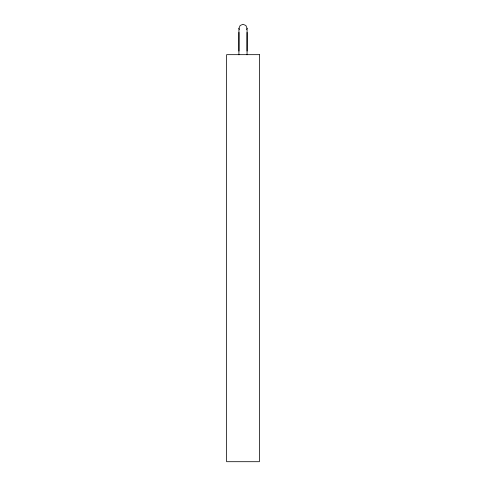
<?xml version="1.0" encoding="UTF-8"?>
<svg xmlns="http://www.w3.org/2000/svg" width="486" height="486" viewBox="0 0 486 486"><rect width="100%" height="100%" fill="white"/><g stroke="black" fill="none" stroke-linecap="round" stroke-linejoin="round"><path stroke-width="0.73" d="M238.936 32.38L238.918 54.79M247.076 32.398L247.058 54.797M238.936 51.06L238.936 28.364L240.133 25.491L243.012 24.3L245.886 25.497L247.076 28.376L247.076 51.066M246.596 29.525L247.076 28.376M238.936 28.364L239.41 29.518M259.384 54.669L226.616 54.669L226.616 461.7L259.384 461.7L259.384 54.669"/></g></svg>
